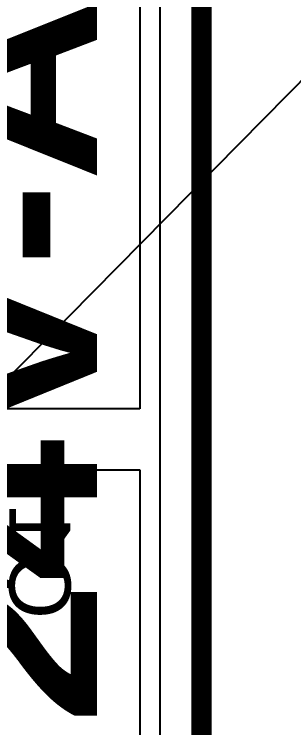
# Model space of a CAD drawing. Header units: inches. Extents: x 0 to 198, y 0 to 199.
# Drawn here: x 6.2075 to 6.3444, y 3.8167 to 4.1663 of the extents above; entities that cross this region are included whole.
import ezdxf

# ---------------------------------------------------------------- set-up
doc = ezdxf.new("R2010")
doc.units = ezdxf.units.IN
doc.header["$MEASUREMENT"] = 0
for name, color, linetype in [('Board Outline', 216, 'Continuous'), ('Bottom Layer', 5, 'Continuous'), ('Bottom Overlay', 54, 'Continuous'), ('Bottom Solder', 6, 'Continuous'), ('Layer 1', 16, 'Continuous'), ('Layer 2', 76, 'Continuous'), ('Top Layer', 1, 'Continuous'), ('Top Overlay', 2, 'Continuous')]:
    doc.layers.add(name, color=color, linetype=linetype)
doc.styles.add('Arial', font='', dxfattribs={"height": 0.2})
doc.styles.add('Arial Black_Bold', font='', dxfattribs={"height": 0.2})
doc.styles.get('Arial').set_extended_font_data('Arial')
doc.styles.get('Arial Black_Bold').set_extended_font_data('Arial Black', bold=True)

# ---------------------------------------------------------------- blocks, each defined once
blk = doc.blocks.new('P____DI_3333_8_B_198')
at = {"layer": 'Bottom Solder'}
blk.add_line((0.004, 0.04875), (-194.81684, 192.1262), dxfattribs=at)

msp = doc.modelspace()

# ---------------------------------------------------------------- linework, layer by layer
at = {"layer": 'Board Outline'}
msp.add_lwpolyline([(6.29921, 0, 0.01, 0.01, 0), (6.29921, 4.72441, 0.01, 0.01, 0)], format="xyseb", dxfattribs=at)
at = {"layer": 'Bottom Layer'}
for p, q in [((6.26898, 4.38124), (6.26898, 3.97294)), ((6.26898, 3.97294), (6.20254, 3.97294)), ((6.05574, 3.94302), (6.26898, 3.94302)), ((6.26898, 3.94302), (6.26898, 3.65691))]:
    msp.add_line(p, q, dxfattribs=at)
at = {"layer": 'Layer 1'}
msp.add_line((6.27882, 4.38765), (6.27882, 1.60125), dxfattribs=at)
at = {"layer": 'Layer 2'}
msp.add_line((6.27882, 4.38765), (6.27882, 0.3376), dxfattribs=at)
at = {"layer": 'Top Layer'}
msp.add_line((6.27882, 4.38765), (6.27882, 1.60125), dxfattribs=at)

# ---------------------------------------------------------------- block references
at = {"rotation": 270}
msp.add_blockref('P____DI_3333_8_B_198', (6.11273, 3.94853), dxfattribs=at)

# ---------------------------------------------------------------- texts
at = {"layer": 'Bottom Overlay', "style": 'Arial', "text_generation_flag": 2}
msp.add_text('Q1', height=0.03, rotation=270, dxfattribs=at).set_placement((6.205, 3.87001))
at = {"layer": 'Top Overlay', "style": 'Arial Black_Bold'}
msp.add_text('24V-ADP', height=0.07874, rotation=90, dxfattribs=at).set_placement((6.24803, 3.81819))

doc.saveas('drawing.dxf')
